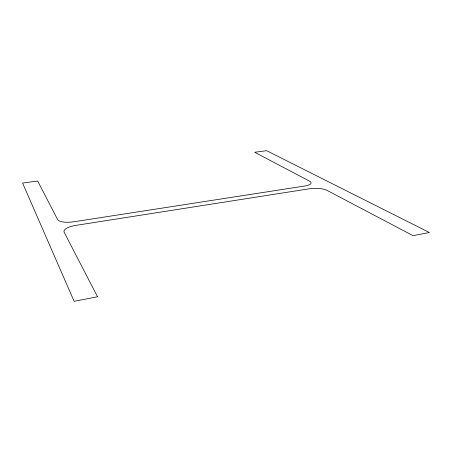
<?xml version="1.0" encoding="UTF-8"?>
<svg xmlns="http://www.w3.org/2000/svg" width="452" height="452" viewBox="0 0 452 452"><rect width="100%" height="100%" fill="white"/><g stroke="black" fill="none" stroke-linecap="round" stroke-linejoin="round"><path stroke-width="0.68" d="M97.519 296.783L74.117 301.314L22.6 183.054L37.697 181.049L57.607 219.57A13.769 4.509 -5.9 0 0 73.676 221.802L304.851 186.004A12.159 3.588 0.6 0 0 309.496 181.139L254.674 152.273L266.629 150.685L429.4 232.509L413.066 235.673L327.107 190.411A12.792 3.915 1.2 0 0 309.801 188.71L75.761 225.401A14.487 5.012 -6 0 0 64.173 232.272L97.519 296.783"/></g></svg>
